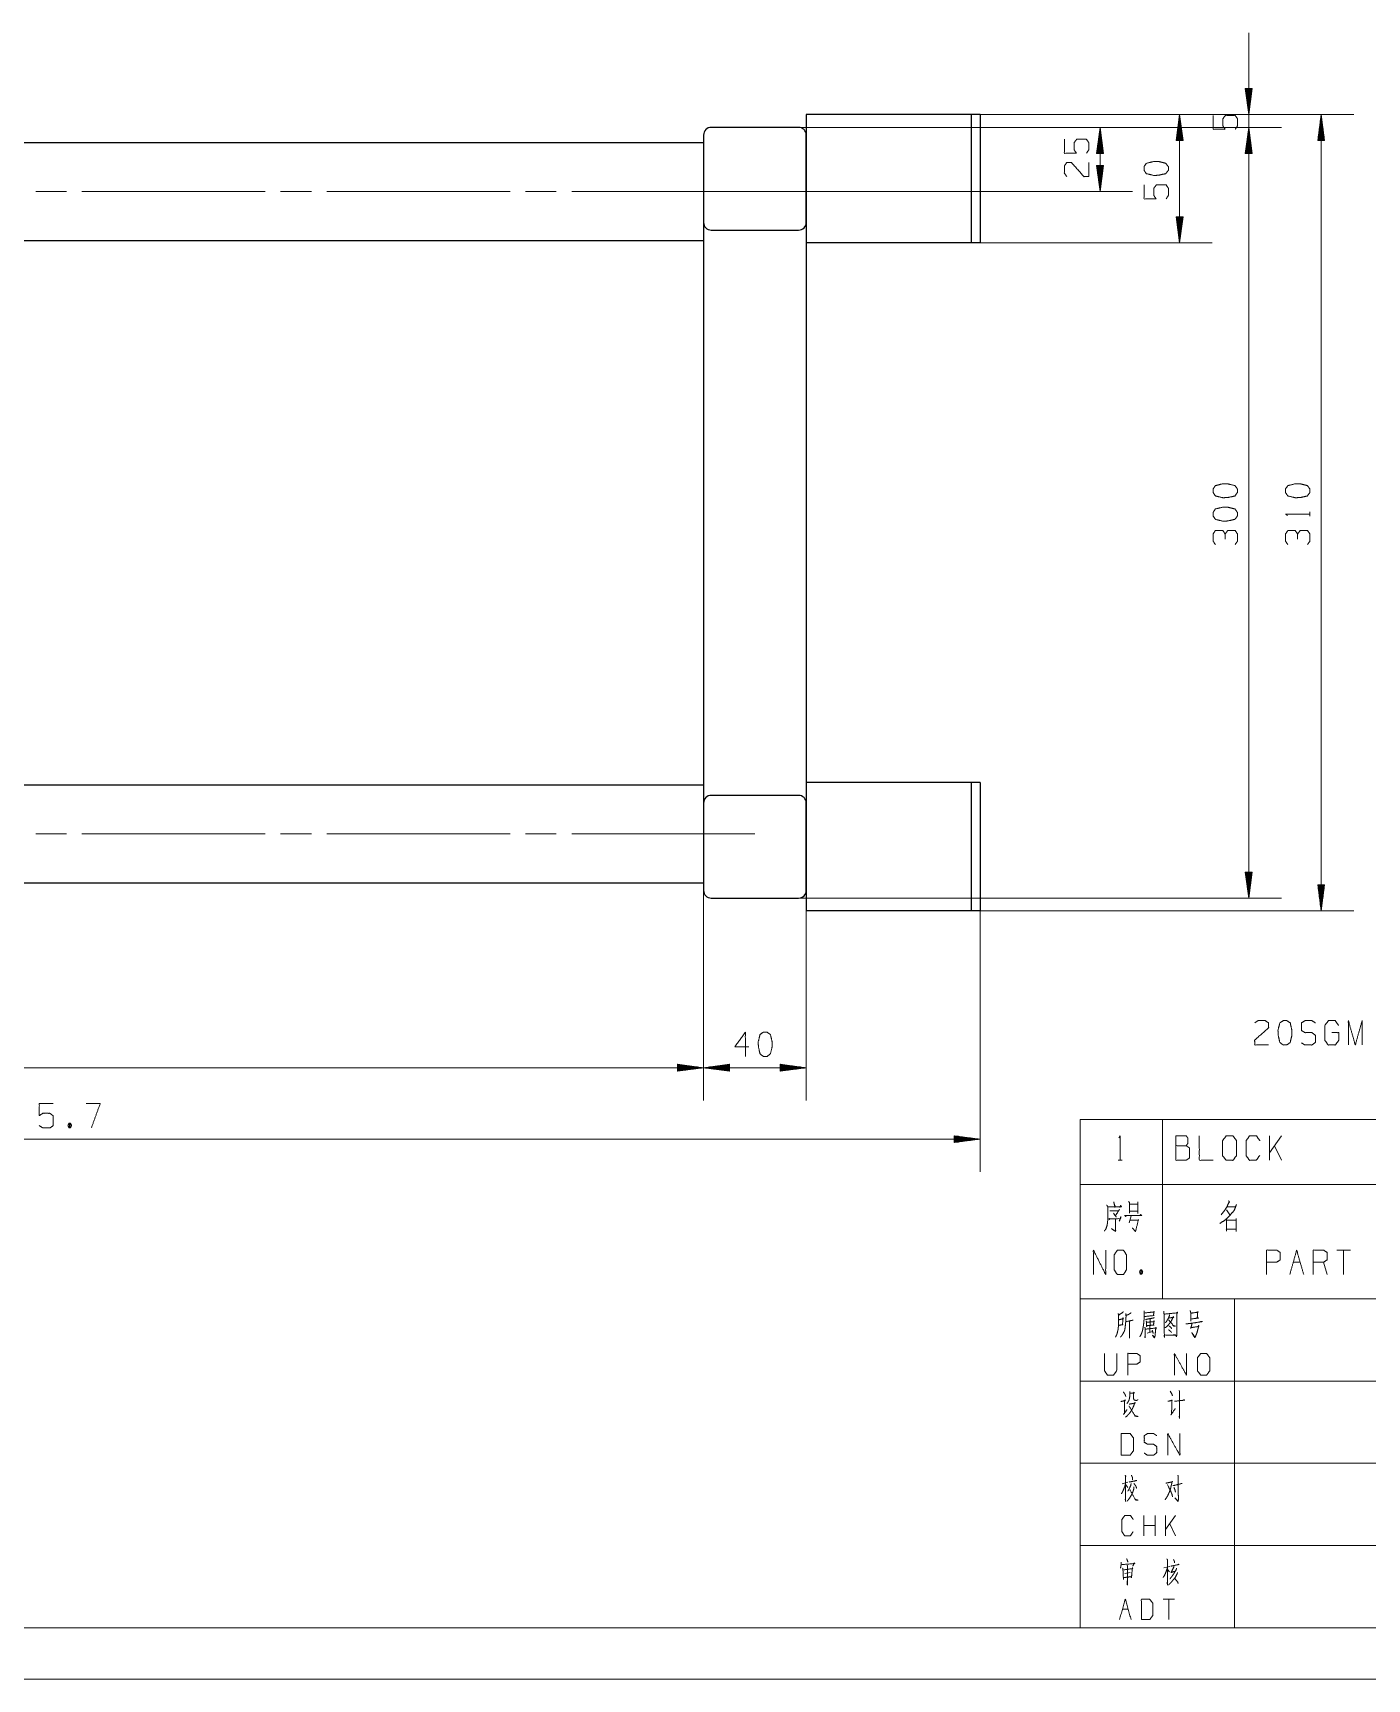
# Model space of a CAD drawing. Header units: millimetres. Extents: x 0 to 420, y 0 to 297.
# Drawn here: x 133.1 to 262.9, y 0 to 160.2 of the extents above; entities that cross this region are included whole.
import ezdxf

# ---------------------------------------------------------------- set-up
doc = ezdxf.new("R2010")
doc.units = ezdxf.units.MM
doc.layers.add('101', color=7, linetype='Continuous', true_color=0xffffff)

msp = doc.modelspace()

# ---------------------------------------------------------------- linework, layer by layer
at = {"layer": '101', "color": 22, "linetype": 'Continuous', "lineweight": 18}
for p, q in [((251.39, 143.05), (251.39, 160.18)), ((251.72, 154.78), (251.05, 154.78)), ((251.05, 154.78), (251.39, 152.24)), ((251.06, 154.78), (251.06, 154.75)), ((251.06, 154.78), (251.06, 154.75)), ((251.11, 154.78), (251.11, 154.36)), ((251.16, 154.78), (251.16, 153.98)), ((251.21, 154.78), (251.21, 153.59)), ((251.26, 154.78), (251.26, 153.21)), ((251.31, 154.78), (251.31, 152.82)), ((251.36, 154.78), (251.36, 152.43)), ((251.39, 152.24), (251.72, 154.78)), ((251.41, 154.78), (251.41, 152.43)), ((251.46, 154.78), (251.46, 152.82)), ((251.51, 154.78), (251.51, 153.21)), ((251.56, 154.78), (251.56, 153.59)), ((251.62, 154.78), (251.62, 153.98)), ((251.67, 154.78), (251.67, 154.36)), ((251.72, 154.78), (251.72, 154.75)), ((251.72, 154.78), (251.72, 154.75)), ((219.82, 152.24), (261.61, 152.24)), ((219.82, 152.24), (254.56, 152.24)), ((219.82, 152.24), (247.84, 152.24)), ((244.66, 152.24), (244.33, 149.7)), ((245, 149.7), (244.66, 152.24)), ((244.66, 139.74), (244.66, 152.24)), ((258.43, 152.24), (258.1, 149.7)), ((258.77, 149.7), (258.43, 152.24)), ((258.43, 152.24), (258.43, 74.74)), ((207.6, 150.99), (254.56, 150.99)), ((207.6, 150.99), (254.56, 150.99)), ((207.6, 150.99), (240.09, 150.99)), ((236.92, 150.99), (236.58, 148.45)), ((236.89, 148.45), (236.89, 150.8)), ((236.92, 150.99), (236.92, 144.74)), ((237.25, 148.45), (236.92, 150.99)), ((236.94, 148.45), (236.94, 150.8)), ((244.49, 149.7), (244.49, 150.89)), ((244.54, 149.7), (244.54, 151.28)), ((244.59, 149.7), (244.59, 151.66)), ((244.64, 149.7), (244.64, 152.05)), ((244.69, 149.7), (244.69, 152.05)), ((244.74, 149.7), (244.74, 151.66)), ((244.79, 149.7), (244.79, 151.28)), ((244.84, 149.7), (244.84, 150.89)), ((251.39, 150.99), (251.05, 148.45)), ((251.39, 150.99), (251.05, 148.45)), ((251.36, 148.45), (251.36, 150.8)), ((251.36, 148.45), (251.36, 150.8)), ((251.72, 148.45), (251.39, 150.99)), ((251.39, 75.99), (251.39, 150.99)), ((251.72, 148.45), (251.39, 150.99)), ((251.41, 148.45), (251.41, 150.8)), ((251.41, 148.45), (251.41, 150.8)), ((258.25, 149.7), (258.25, 150.89)), ((258.3, 149.7), (258.3, 151.28)), ((258.35, 149.7), (258.35, 151.66)), ((258.41, 149.7), (258.41, 152.05)), ((258.46, 149.7), (258.46, 152.05)), ((258.51, 149.7), (258.51, 151.66)), ((258.56, 149.7), (258.56, 151.28)), ((258.61, 149.7), (258.61, 150.89)), ((236.69, 148.45), (236.69, 149.26)), ((236.74, 148.45), (236.74, 149.64)), ((236.79, 148.45), (236.79, 150.03)), ((236.84, 148.45), (236.84, 150.41)), ((236.99, 148.45), (236.99, 150.41)), ((237.05, 148.45), (237.05, 150.03)), ((237.1, 148.45), (237.1, 149.64)), ((237.15, 148.45), (237.15, 149.26)), ((244.33, 149.7), (244.33, 149.73)), ((244.33, 149.7), (244.33, 149.73)), ((244.33, 149.7), (245, 149.7)), ((244.38, 149.7), (244.38, 150.12)), ((244.43, 149.7), (244.43, 150.51)), ((244.89, 149.7), (244.89, 150.51)), ((244.94, 149.7), (244.94, 150.12)), ((244.99, 149.7), (244.99, 149.73)), ((244.99, 149.7), (244.99, 149.73)), ((251.16, 148.45), (251.16, 149.26)), ((251.16, 148.45), (251.16, 149.26)), ((251.21, 148.45), (251.21, 149.64)), ((251.21, 148.45), (251.21, 149.64)), ((251.26, 148.45), (251.26, 150.03)), ((251.26, 148.45), (251.26, 150.03)), ((251.31, 148.45), (251.31, 150.41)), ((251.31, 148.45), (251.31, 150.41)), ((251.46, 148.45), (251.46, 150.41)), ((251.46, 148.45), (251.46, 150.41)), ((251.51, 148.45), (251.51, 150.03)), ((251.51, 148.45), (251.51, 150.03)), ((251.56, 148.45), (251.56, 149.64)), ((251.56, 148.45), (251.56, 149.64)), ((251.62, 148.45), (251.62, 149.26)), ((251.62, 148.45), (251.62, 149.26)), ((258.1, 149.7), (258.1, 149.73)), ((258.1, 149.7), (258.1, 149.73)), ((258.1, 149.7), (258.77, 149.7)), ((258.15, 149.7), (258.15, 150.12)), ((258.2, 149.7), (258.2, 150.51)), ((258.66, 149.7), (258.66, 150.51)), ((258.71, 149.7), (258.71, 150.12)), ((258.76, 149.7), (258.76, 149.73)), ((258.76, 149.7), (258.76, 149.73)), ((236.58, 148.45), (237.25, 148.45)), ((236.59, 148.45), (236.59, 148.48)), ((236.59, 148.45), (236.59, 148.48)), ((236.64, 148.45), (236.64, 148.87)), ((237.2, 148.45), (237.2, 148.87)), ((237.25, 148.45), (237.25, 148.48)), ((237.25, 148.45), (237.25, 148.48)), ((251.05, 148.45), (251.72, 148.45)), ((251.05, 148.45), (251.72, 148.45)), ((251.06, 148.45), (251.06, 148.48)), ((251.06, 148.45), (251.06, 148.48)), ((251.06, 148.45), (251.06, 148.48)), ((251.06, 148.45), (251.06, 148.48)), ((251.11, 148.45), (251.11, 148.87)), ((251.11, 148.45), (251.11, 148.87)), ((251.67, 148.45), (251.67, 148.87)), ((251.67, 148.45), (251.67, 148.87)), ((251.72, 148.45), (251.72, 148.48)), ((251.72, 148.45), (251.72, 148.48)), ((251.72, 148.45), (251.72, 148.48)), ((251.72, 148.45), (251.72, 148.48)), ((237.25, 147.28), (236.58, 147.28)), ((236.58, 147.28), (236.92, 144.74)), ((236.59, 147.28), (236.59, 147.25)), ((236.59, 147.28), (236.59, 147.25)), ((236.64, 147.28), (236.64, 146.86)), ((236.69, 147.28), (236.69, 146.48)), ((236.74, 147.28), (236.74, 146.09)), ((236.79, 147.28), (236.79, 145.71)), ((236.84, 147.28), (236.84, 145.32)), ((236.89, 147.28), (236.89, 144.93)), ((236.92, 144.74), (237.25, 147.28)), ((236.94, 147.28), (236.94, 144.93)), ((236.99, 147.28), (236.99, 145.32)), ((237.05, 147.28), (237.05, 145.71)), ((237.1, 147.28), (237.1, 146.09)), ((237.15, 147.28), (237.15, 146.48)), ((237.2, 147.28), (237.2, 146.86)), ((237.25, 147.28), (237.25, 147.25)), ((237.25, 147.28), (237.25, 147.25)), ((203.35, 144.74), (240.09, 144.74)), ((244.33, 142.28), (244.66, 139.74)), ((244.33, 142.28), (244.33, 142.25)), ((245, 142.28), (244.33, 142.28)), ((244.33, 142.28), (244.33, 142.25)), ((244.38, 142.28), (244.38, 141.86)), ((244.43, 142.28), (244.43, 141.48)), ((244.49, 142.28), (244.49, 141.09)), ((244.54, 142.28), (244.54, 140.71)), ((244.59, 142.28), (244.59, 140.32)), ((244.64, 142.28), (244.64, 139.93)), ((244.66, 139.74), (245, 142.28)), ((244.69, 142.28), (244.69, 139.93)), ((244.74, 142.28), (244.74, 140.32)), ((244.79, 142.28), (244.79, 140.71)), ((244.84, 142.28), (244.84, 141.09)), ((244.89, 142.28), (244.89, 141.48)), ((244.94, 142.28), (244.94, 141.86)), ((244.99, 142.28), (244.99, 142.25)), ((244.99, 142.28), (244.99, 142.25)), ((219.82, 139.74), (247.84, 139.74)), ((251.72, 78.53), (251.05, 78.53)), ((251.05, 78.53), (251.39, 75.99)), ((251.06, 78.53), (251.06, 78.5)), ((251.06, 78.53), (251.06, 78.5)), ((251.11, 78.53), (251.11, 78.11)), ((251.16, 78.53), (251.16, 77.73)), ((251.21, 78.53), (251.21, 77.34)), ((251.26, 78.53), (251.26, 76.96)), ((251.31, 78.53), (251.31, 76.57)), ((251.36, 78.53), (251.36, 76.18)), ((251.39, 75.99), (251.72, 78.53)), ((251.41, 78.53), (251.41, 76.18)), ((251.46, 78.53), (251.46, 76.57)), ((251.51, 78.53), (251.51, 76.96)), ((251.56, 78.53), (251.56, 77.34)), ((251.62, 78.53), (251.62, 77.73)), ((251.67, 78.53), (251.67, 78.11)), ((251.72, 78.53), (251.72, 78.5)), ((251.72, 78.53), (251.72, 78.5)), ((198.35, 77.49), (198.35, 56.31)), ((258.77, 77.28), (258.1, 77.28)), ((258.1, 77.28), (258.43, 74.74)), ((258.1, 77.28), (258.1, 77.25)), ((258.1, 77.28), (258.1, 77.25)), ((258.15, 77.28), (258.15, 76.86)), ((258.2, 77.28), (258.2, 76.48)), ((258.25, 77.28), (258.25, 76.09)), ((258.3, 77.28), (258.3, 75.71)), ((258.35, 77.28), (258.35, 75.32)), ((258.41, 77.28), (258.41, 74.93)), ((258.43, 74.74), (258.77, 77.28)), ((258.46, 77.28), (258.46, 74.93)), ((258.51, 77.28), (258.51, 75.32)), ((258.56, 77.28), (258.56, 75.71)), ((258.61, 77.28), (258.61, 76.09)), ((258.66, 77.28), (258.66, 76.48)), ((258.71, 77.28), (258.71, 76.86)), ((258.76, 77.28), (258.76, 77.25)), ((258.76, 77.28), (258.76, 77.25)), ((198.35, 76.74), (198.35, 56.31)), ((207.6, 75.99), (254.56, 75.99)), ((208.35, 74.74), (208.35, 56.31)), ((219.82, 74.74), (261.61, 74.74)), ((225.27, 74.74), (225.27, 49.36)), ((47.6, 59.48), (198.35, 59.48)), ((195.81, 59.82), (195.84, 59.82)), ((195.81, 59.82), (195.84, 59.82)), ((195.81, 59.82), (195.81, 59.15)), ((198.35, 59.48), (195.81, 59.82)), ((195.81, 59.76), (196.23, 59.76)), ((195.81, 59.71), (196.62, 59.71)), ((195.81, 59.66), (197, 59.66)), ((195.81, 59.61), (197.39, 59.61)), ((195.81, 59.56), (197.77, 59.56)), ((195.81, 59.51), (198.16, 59.51)), ((195.81, 59.15), (198.35, 59.48)), ((195.81, 59.46), (198.16, 59.46)), ((195.81, 59.41), (197.77, 59.41)), ((195.81, 59.36), (197.39, 59.36)), ((195.81, 59.31), (197, 59.31)), ((200.89, 59.82), (198.35, 59.48)), ((198.35, 59.48), (208.35, 59.48)), ((198.35, 59.48), (200.89, 59.15)), ((200.89, 59.51), (198.54, 59.51)), ((200.89, 59.46), (198.54, 59.46)), ((200.89, 59.56), (198.93, 59.56)), ((200.89, 59.41), (198.93, 59.41)), ((200.89, 59.61), (199.32, 59.61)), ((200.89, 59.36), (199.32, 59.36)), ((200.89, 59.66), (199.7, 59.66)), ((200.89, 59.31), (199.7, 59.31)), ((200.89, 59.71), (200.09, 59.71)), ((200.89, 59.76), (200.47, 59.76)), ((200.89, 59.82), (200.86, 59.82)), ((200.89, 59.82), (200.86, 59.82)), ((200.89, 59.15), (200.89, 59.82)), ((205.81, 59.82), (205.84, 59.82)), ((205.81, 59.82), (205.84, 59.82)), ((205.81, 59.82), (205.81, 59.15)), ((208.35, 59.48), (205.81, 59.82)), ((205.81, 59.76), (206.23, 59.76)), ((205.81, 59.71), (206.62, 59.71)), ((205.81, 59.66), (207, 59.66)), ((205.81, 59.61), (207.39, 59.61)), ((205.81, 59.56), (207.77, 59.56)), ((205.81, 59.51), (208.16, 59.51)), ((205.81, 59.15), (208.35, 59.48)), ((205.81, 59.46), (208.16, 59.46)), ((205.81, 59.41), (207.77, 59.41)), ((205.81, 59.36), (207.39, 59.36)), ((205.81, 59.31), (207, 59.31)), ((195.81, 59.26), (196.62, 59.26)), ((195.81, 59.21), (196.23, 59.21)), ((195.81, 59.15), (195.84, 59.15)), ((195.81, 59.15), (195.84, 59.15)), ((200.89, 59.26), (200.09, 59.26)), ((200.89, 59.21), (200.47, 59.21)), ((200.89, 59.15), (200.86, 59.15)), ((200.89, 59.15), (200.86, 59.15)), ((205.81, 59.26), (206.62, 59.26)), ((205.81, 59.21), (206.23, 59.21)), ((205.81, 59.15), (205.84, 59.15)), ((205.81, 59.15), (205.84, 59.15)), ((222.73, 52.87), (222.76, 52.87)), ((225.27, 52.54), (222.73, 52.87)), ((222.73, 52.87), (222.76, 52.87)), ((222.73, 52.87), (222.73, 52.2)), ((43.85, 52.54), (225.27, 52.54)), ((222.73, 52.82), (223.15, 52.82)), ((222.73, 52.77), (223.54, 52.77)), ((222.73, 52.71), (223.92, 52.71)), ((222.73, 52.66), (224.31, 52.66)), ((222.73, 52.61), (224.69, 52.61)), ((222.73, 52.56), (225.08, 52.56)), ((222.73, 52.2), (225.27, 52.54)), ((222.73, 52.51), (225.08, 52.51)), ((222.73, 52.46), (224.69, 52.46)), ((222.73, 52.41), (224.31, 52.41)), ((222.73, 52.36), (223.92, 52.36)), ((222.73, 52.31), (223.54, 52.31)), ((222.73, 52.26), (223.15, 52.26)), ((222.73, 52.21), (222.76, 52.21)), ((222.73, 52.21), (222.76, 52.21))]:
    msp.add_line(p, q, dxfattribs=at)
at = {"layer": '101', "color": 92, "linetype": 'Continuous', "lineweight": 25}
for p, q in [((208.35, 152.24), (208.35, 139.74)), ((219.82, 152.24), (209.6, 152.24)), ((224.39, 152.24), (221.58, 152.24)), ((225.27, 152.24), (224.39, 152.24)), ((224.39, 152.24), (224.39, 139.74)), ((225.27, 152.24), (225.27, 139.74)), ((198.35, 149.49), (47.6, 149.49)), ((198.35, 141.74), (198.35, 85.24)), ((208.35, 141.74), (208.35, 85.24)), ((47.6, 139.99), (198.35, 139.99)), ((219.82, 139.74), (209.6, 139.74)), ((224.39, 139.74), (221.58, 139.74)), ((225.27, 139.74), (224.39, 139.74)), ((198.35, 86.99), (47.6, 86.99)), ((208.35, 87.24), (208.35, 74.74)), ((219.82, 87.24), (209.6, 87.24)), ((224.39, 87.24), (221.58, 87.24)), ((224.39, 87.24), (224.39, 74.74)), ((225.27, 87.24), (224.39, 87.24)), ((225.27, 87.24), (225.27, 74.74)), ((47.6, 77.49), (198.35, 77.49)), ((219.82, 74.74), (209.6, 74.74)), ((224.39, 74.74), (221.58, 74.74)), ((225.27, 74.74), (224.39, 74.74))]:
    msp.add_line(p, q, dxfattribs=at)
at = {"layer": '101', "color": 72, "linetype": 'Continuous', "lineweight": 25}
for p, q in [((207.6, 150.99), (199.1, 150.99)), ((198.35, 150.24), (198.35, 141.74)), ((208.35, 141.74), (208.35, 150.24)), ((199.1, 140.99), (207.6, 140.99)), ((198.35, 85.24), (198.35, 76.74)), ((207.6, 85.99), (199.1, 85.99)), ((208.35, 76.74), (208.35, 85.24)), ((199.1, 75.99), (207.6, 75.99))]:
    msp.add_line(p, q, dxfattribs=at)
at = {"layer": '101', "color": 151, "linetype": 'Continuous', "lineweight": 18}
for p, q in [((133.39, 144.74), (136.39, 144.74)), ((137.89, 144.74), (155.71, 144.74)), ((157.21, 144.74), (160.21, 144.74)), ((161.71, 144.74), (179.53, 144.74)), ((181.03, 144.74), (184.03, 144.74)), ((133.39, 82.24), (136.39, 82.24)), ((137.89, 82.24), (155.71, 82.24)), ((157.21, 82.24), (160.21, 82.24)), ((161.71, 82.24), (179.53, 82.24)), ((181.03, 82.24), (184.03, 82.24))]:
    msp.add_line(p, q, dxfattribs=at)
at = {"layer": '101', "color": 72, "linetype": 'Continuous', "lineweight": 18}
for p, q in [((257.34, 113.15), (257.34, 113.57)), ((235, 54.46), (243, 54.46)), ((235, 54.46), (235, 48.11)), ((243, 54.46), (283, 54.46)), ((243, 54.46), (243, 48.11)), ((136.62, 54.08), (136.78, 53.65)), ((254.57, 52.85), (253.41, 51.2)), ((253.41, 50.48), (253.41, 52.85)), ((254.57, 50.48), (253.9, 51.9)), ((238.67, 50.48), (239.09, 50.48)), ((235, 48.11), (235, 37)), ((235, 48.11), (243, 48.11)), ((243, 48.11), (243, 37)), ((243, 48.11), (283, 48.11)), ((239.76, 46.22), (240.58, 46.22)), ((239.76, 45.53), (240.58, 45.53)), ((239.95, 45.08), (239.76, 44.38)), ((240.59, 46.45), (240.59, 45.3)), ((249.23, 45.65), (249.55, 45.17)), ((239.81, 44.65), (240.59, 44.65)), ((261.28, 41.74), (259.94, 41.74)), ((260.61, 41.74), (260.61, 39.36)), ((255.72, 40.56), (256.39, 40.56)), ((259, 39.36), (258.67, 40.56)), ((240.85, 39.81), (240.99, 39.39)), ((235, 37), (243, 37)), ((243, 37), (283, 37)), ((241.5, 33.66), (242.04, 33.81)), ((241.79, 35.05), (241.78, 33.74)), ((239.62, 19.15), (239.06, 19.01)), ((239.43, 18.9), (239.63, 18.63)), ((241.17, 13.94), (241.17, 15.91)), ((242.28, 14.94), (241.17, 14.94)), ((242.28, 13.94), (242.28, 15.91)), ((243.29, 13.94), (243.29, 15.91)), ((244.25, 15.91), (243.29, 14.54)), ((244.25, 13.94), (243.7, 15.12)), ((239.32, 10.28), (239.85, 10.36)), ((243.7, 10.96), (243.12, 10.84)), ((243.49, 10.67), (243.68, 10.43)), ((239.1, 6.79), (239.66, 6.79)), ((244.18, 7.77), (243.07, 7.77)), ((243.62, 7.77), (243.62, 5.8))]:
    msp.add_line(p, q, dxfattribs=at)
at = {"layer": '101', "color": 133, "linetype": 'Continuous', "lineweight": 18}
for p, q in [((235, 37), (415, 37)), ((235, 37), (235, 5)), ((250, 37), (250, 5)), ((235, 29), (415, 29)), ((235, 21), (285, 21)), ((235, 13), (285, 13)), ((25, 5), (415, 5)), ((235, 5), (415, 5)), ((0, 0), (420, 0))]:
    msp.add_line(p, q, dxfattribs=at)
at = {"layer": '101', "color": 72, "linetype": 'Continuous', "lineweight": 25}
for centre, start, end in [((199.1, 150.24), 90, 180), ((207.6, 150.24), 0, 90), ((199.1, 141.74), 180, 270), ((207.6, 141.74), 270, 0), ((199.1, 85.24), 90, 180), ((207.6, 85.24), 0, 90), ((199.1, 76.74), 180, 270), ((207.6, 76.74), 270, 0)]:
    msp.add_arc(centre, 0.75, start, end, dxfattribs=at)
at = {"layer": '101', "color": 92, "linetype": 'Continuous', "lineweight": 25}
for points in [[(209.6, 152.24), (208.98, 152.24), (208.35, 152.24)], [(221.58, 152.24), (219.82, 152.24)], [(209.6, 139.74), (208.98, 139.74), (208.35, 139.74)], [(221.58, 139.74), (219.82, 139.74)], [(209.6, 87.24), (208.98, 87.24), (208.35, 87.24)], [(221.58, 87.24), (219.82, 87.24)], [(209.6, 74.74), (208.98, 74.74), (208.35, 74.74)], [(221.58, 74.74), (219.82, 74.74)]]:
    msp.add_open_spline(points, degree=1, dxfattribs=at)
at = {"layer": '101', "color": 72, "linetype": 'Continuous', "lineweight": 18}
for points, knots in [([(250.07, 150.8), (250.29, 151.13), (250.29, 151.82), (250.07, 152.16), (249.12, 152.16), (248.87, 151.82), (248.87, 151.13), (249.09, 150.8), (247.92, 150.8), (247.92, 152.16)], [0, 0, 0.062228, 0.168343, 0.230571, 0.376815, 0.441266, 0.547381, 0.609609, 0.79049, 1, 1]), ([(235.6, 148.47), (235.83, 148.81), (235.83, 149.5), (235.6, 149.83), (234.65, 149.83), (234.4, 149.5), (234.4, 148.81), (234.63, 148.47), (233.45, 148.47), (233.45, 149.83)], [0, 0, 0.062228, 0.168344, 0.230572, 0.376816, 0.441264, 0.547381, 0.609609, 0.790489, 1, 1]), ([(233.68, 146.21), (233.45, 146.53), (233.45, 147.22), (233.68, 147.56), (234.15, 147.56), (235.35, 146.2), (235.83, 146.21), (235.83, 147.56)], [0, 0, 0.069693, 0.192978, 0.265274, 0.350226, 0.674741, 0.759752, 1, 1]), ([(243.57, 147.16), (243.32, 147.49), (242.62, 147.67), (242.15, 147.67), (241.42, 147.49), (241.2, 147.16), (241.2, 146.82), (241.42, 146.49), (242.15, 146.31), (242.62, 146.33), (243.32, 146.49), (243.57, 146.82), (243.57, 147.16)], [0, 0, 0.067527, 0.18397, 0.260584, 0.380943, 0.446141, 0.500306, 0.565504, 0.685863, 0.76253, 0.878309, 0.945835, 1, 1]), ([(243.35, 144.03), (243.57, 144.37), (243.57, 145.06), (243.35, 145.39), (242.4, 145.39), (242.15, 145.06), (242.15, 144.37), (242.37, 144.03), (241.2, 144.03), (241.2, 145.39)], [0, 0, 0.062228, 0.168343, 0.230571, 0.376815, 0.441266, 0.547381, 0.609609, 0.79049, 1, 1]), ([(250.29, 115.8), (250.04, 116.13), (249.34, 116.31), (248.87, 116.31), (248.14, 116.13), (247.92, 115.8), (247.92, 115.46), (248.14, 115.12), (248.87, 114.95), (249.34, 114.97), (250.04, 115.12), (250.29, 115.46), (250.29, 115.8)], [0, 0, 0.067527, 0.183971, 0.260584, 0.380944, 0.446142, 0.500306, 0.565504, 0.685863, 0.76253, 0.878309, 0.945835, 1, 1]), ([(257.34, 115.8), (257.09, 116.13), (256.39, 116.31), (255.91, 116.31), (255.19, 116.13), (254.96, 115.8), (254.96, 115.46), (255.19, 115.12), (255.91, 114.95), (256.39, 114.97), (257.09, 115.12), (257.34, 115.46), (257.34, 115.8)], [0, 0, 0.067524, 0.183971, 0.260585, 0.380944, 0.446142, 0.500306, 0.565504, 0.685863, 0.762529, 0.878311, 0.945835, 1, 1]), ([(250.29, 113.52), (250.04, 113.86), (249.34, 114.03), (248.87, 114.03), (248.14, 113.86), (247.92, 113.52), (247.92, 113.18), (248.14, 112.85), (248.87, 112.67), (249.34, 112.69), (250.04, 112.85), (250.29, 113.18), (250.29, 113.52)], [0, 0, 0.067527, 0.18397, 0.260584, 0.380943, 0.446141, 0.500306, 0.565503, 0.685863, 0.76253, 0.878309, 0.945835, 1, 1]), ([(255.16, 113.22), (254.96, 113.36), (257.34, 113.36)], [0, 0, 0.093491, 1, 1]), ([(249.09, 111.42), (248.87, 111.76), (248.14, 111.76), (247.92, 111.42), (247.92, 110.73), (248.14, 110.39)], [0, 0, 0.153875, 0.429853, 0.583728, 0.846125, 1, 1]), ([(250.07, 110.41), (250.29, 110.73), (250.29, 111.42), (250.07, 111.76), (249.34, 111.76), (249.09, 111.42), (249.09, 110.91)], [0, 0, 0.12412, 0.343687, 0.472444, 0.703375, 0.836731, 1, 1]), ([(256.14, 111.42), (255.91, 111.76), (255.19, 111.76), (254.96, 111.42), (254.96, 110.73), (255.19, 110.39)], [0, 0, 0.153878, 0.429856, 0.58373, 0.846126, 1, 1]), ([(257.11, 110.41), (257.34, 110.73), (257.34, 111.42), (257.11, 111.76), (256.39, 111.76), (256.14, 111.42), (256.14, 110.91)], [0, 0, 0.124121, 0.343688, 0.472446, 0.703377, 0.83673, 1, 1]), ([(251.97, 63.85), (252.29, 64.07), (252.98, 64.07), (253.32, 63.85), (253.32, 63.37), (251.96, 62.17), (251.97, 61.7), (253.32, 61.7)], [0, 0, 0.069694, 0.192979, 0.265274, 0.350227, 0.67474, 0.759752, 1, 1]), ([(255.08, 61.7), (255.42, 61.95), (255.59, 62.65), (255.59, 63.12), (255.42, 63.85), (255.08, 64.07), (254.74, 64.07), (254.41, 63.85), (254.23, 63.12), (254.25, 62.65), (254.41, 61.95), (254.74, 61.7), (255.08, 61.7)], [0, 0, 0.067527, 0.183972, 0.260585, 0.380944, 0.446143, 0.500306, 0.565506, 0.685865, 0.76253, 0.87831, 0.945837, 1, 1]), ([(256.51, 61.92), (256.84, 61.7), (257.53, 61.7), (257.87, 61.95), (257.87, 62.65), (257.53, 62.9), (256.86, 62.9), (256.51, 63.12), (256.51, 63.85), (256.86, 64.07), (257.53, 64.07), (257.87, 63.85)], [0, 0, 0.068034, 0.184053, 0.254519, 0.372335, 0.442801, 0.555845, 0.62637, 0.748394, 0.818919, 0.931963, 1, 1]), ([(259.47, 62.9), (260.15, 62.9), (260.15, 62.17), (259.81, 61.7), (259.12, 61.7), (258.78, 62.17), (258.78, 63.6), (259.14, 64.07), (259.79, 64.07), (260.13, 63.6)], [0, 0, 0.103295, 0.214795, 0.30426, 0.410276, 0.499741, 0.718896, 0.809957, 0.910534, 1, 1]), ([(261.08, 61.7), (261.08, 64.07), (261.75, 61.7), (262.42, 64.07), (262.42, 61.7)], [0, 0, 0.245192, 0.5, 0.754808, 1, 1]), ([(202.75, 61.53), (201.41, 61.53), (202.42, 62.95), (202.42, 60.58)], [0, 0, 0.245869, 0.565294, 1, 1]), ([(204.52, 60.58), (204.85, 60.83), (205.03, 61.53), (205.03, 62), (204.85, 62.73), (204.52, 62.95), (204.18, 62.95), (203.85, 62.73), (203.67, 62), (203.69, 61.53), (203.85, 60.83), (204.18, 60.58), (204.52, 60.58)], [0, 0, 0.067524, 0.183971, 0.260583, 0.380943, 0.446139, 0.500306, 0.565503, 0.685862, 0.762527, 0.878309, 0.945834, 1, 1]), ([(133.74, 53.85), (134.08, 53.63), (134.77, 53.63), (135.1, 53.85), (135.1, 54.8), (134.77, 55.05), (134.08, 55.05), (133.74, 54.83), (133.74, 56), (135.1, 56)], [0, 0, 0.062228, 0.168344, 0.230572, 0.376815, 0.441264, 0.547381, 0.609609, 0.790489, 1, 1]), ([(138.81, 53.63), (139.66, 56), (138.31, 56)], [0, 0, 0.65247, 1, 1]), ([(136.62, 53.65), (136.78, 53.65), (136.87, 53.88), (136.78, 54.08), (136.62, 54.08), (136.53, 53.88), (136.62, 53.65), (136.78, 54.08)], [0, 0, 0.093979, 0.236785, 0.365958, 0.459937, 0.589109, 0.731916, 1, 1]), ([(238.74, 52.65), (238.88, 52.85), (238.88, 50.48)], [0, 0, 0.093491, 1, 1]), ([(244.3, 51.9), (244.3, 52.85), (245.31, 52.85), (245.47, 52.63), (245.47, 52.15), (245.31, 51.9), (244.3, 51.9), (244.3, 50.48), (245.29, 50.48), (245.62, 50.7), (245.62, 51.68), (245.31, 51.9)], [0, 0, 0.115917, 0.238846, 0.272468, 0.330427, 0.366584, 0.489512, 0.663388, 0.78416, 0.833484, 0.952452, 1, 1]), ([(249.19, 50.48), (249.86, 50.48), (250.2, 50.95), (250.2, 52.38), (249.86, 52.85), (249.19, 52.85), (248.83, 52.38), (248.83, 50.95), (249.19, 50.48)], [0, 0, 0.102684, 0.191619, 0.409477, 0.498411, 0.601095, 0.691619, 0.909477, 1, 1]), ([(252.45, 50.95), (252.12, 50.48), (251.46, 50.48), (251.13, 50.95), (251.13, 52.38), (251.46, 52.85), (252.14, 52.85), (252.47, 52.38)], [0, 0, 0.11457, 0.243368, 0.357935, 0.638584, 0.753151, 0.88543, 1, 1]), ([(246.58, 52.85), (246.58, 50.48), (247.92, 50.48)], [0, 0, 0.638733, 1, 1]), ([(239.7, 46.47), (239.78, 46.38), (239.78, 45.35)], [0, 0, 0.110318, 1, 1]), ([(249.43, 46.55), (249.53, 46.38), (249.48, 46.45), (249.28, 45.98), (249.05, 45.62), (248.7, 45.17)], [0, 0, 0.113643, 0.164652, 0.449685, 0.682203, 1, 1]), ([(237.56, 46.13), (237.69, 45.95), (237.66, 44.45), (237.59, 44.08), (237.48, 43.78), (237.34, 43.6)], [0, 0, 0.081566, 0.649824, 0.793832, 0.914832, 1, 1]), ([(237.7, 45.95), (239.01, 45.95), (238.93, 46.08), (238.85, 45.9)], [0, 0, 0.79327, 0.883171, 1, 1]), ([(237.91, 44.83), (237.81, 44.7), (237.77, 44.8), (238.91, 44.8), (238.96, 45), (238.79, 44.55)], [0, 0, 0.074524, 0.127161, 0.67261, 0.770465, 1, 1]), ([(237.89, 45.55), (238.71, 45.55), (238.8, 45.68), (238.41, 45.08), (238.5, 44.95), (238.22, 45.35)], [0, 0, 0.349352, 0.41636, 0.723317, 0.790325, 1, 1]), ([(238.25, 46.45), (238.36, 46), (238.39, 46.08), (238.35, 45.9)], [0, 0, 0.638265, 0.750293, 1, 1]), ([(239.46, 45.08), (239.41, 45), (239.32, 45.12), (240.97, 45.12), (240.87, 45.2), (240.76, 45.08)], [0, 0, 0.040633, 0.112439, 0.86841, 0.923643, 1, 1]), ([(249.32, 45.95), (250.08, 45.95), (250.2, 46.18), (249.97, 45.6), (249.55, 45.12), (249.14, 44.7), (248.56, 44.33)], [0, 0, 0.213824, 0.286066, 0.460275, 0.639447, 0.80491, 1, 1]), ([(238.44, 44.83), (238.44, 43.55), (238.03, 43.83)], [0, 0, 0.721581, 1, 1]), ([(240.67, 44.73), (240.37, 43.55), (240.07, 43.9)], [0, 0, 0.725031, 1, 1]), ([(249.16, 44.8), (249.21, 44.73), (249.21, 43.6), (249.21, 43.78), (250.15, 43.78), (250.15, 43.55), (250.15, 44.83), (250.15, 44.65), (249.25, 44.65)], [0, 0, 0.018725, 0.248079, 0.283757, 0.474741, 0.520613, 0.780549, 0.816226, 1, 1]), ([(236.28, 39.36), (236.28, 41.74), (237.47, 39.36), (237.47, 41.74)], [0, 0, 0.320621, 0.679379, 1, 1]), ([(238.6, 39.36), (239.2, 39.36), (239.5, 39.84), (239.5, 41.26), (239.2, 41.74), (238.6, 41.74), (238.29, 41.26), (238.29, 39.84), (238.6, 39.36)], [0, 0, 0.094594, 0.183574, 0.409674, 0.498654, 0.593248, 0.683574, 0.909674, 1, 1]), ([(253.11, 39.36), (253.11, 41.74), (254.11, 41.74), (254.45, 41.51), (254.45, 40.79), (254.1, 40.56), (253.11, 40.56)], [0, 0, 0.401146, 0.571314, 0.639588, 0.762043, 0.832817, 1, 1]), ([(257.66, 39.36), (257.66, 41.74), (258.67, 41.74), (259, 41.51), (259, 40.79), (258.67, 40.56), (257.66, 40.56)], [0, 0, 0.400952, 0.571034, 0.639278, 0.761674, 0.829918, 1, 1]), ([(240.85, 39.39), (240.99, 39.39), (241.07, 39.61), (240.99, 39.81), (240.85, 39.81), (240.77, 39.61), (240.85, 39.39), (240.99, 39.81)], [0, 0, 0.086283, 0.23189, 0.363169, 0.449452, 0.580731, 0.726338, 1, 1]), ([(239.2, 35.73), (239.14, 35.69), (238.72, 35.4), (238.69, 35.58), (238.73, 35.4), (238.73, 34.83), (238.72, 34.47), (238.7, 34.23), (238.67, 33.99), (238.62, 33.77), (238.56, 33.55), (238.48, 33.39), (238.42, 33.26)], [0, 0, 0.024363, 0.186803, 0.243942, 0.302154, 0.485023, 0.597668, 0.675195, 0.753199, 0.825098, 0.898191, 0.953346, 1, 1]), ([(239.94, 35.64), (239.69, 35.47), (239.45, 35.4), (239.42, 35.58), (239.45, 35.31), (239.44, 35.05), (239.42, 34.76), (239.4, 34.52), (239.37, 34.3), (239.34, 34.05), (239.3, 33.88), (239.22, 33.74), (239.14, 33.59), (239.06, 33.46), (238.98, 33.35), (238.9, 33.26)], [0, 0, 0.096323, 0.172941, 0.229419, 0.31342, 0.396988, 0.487497, 0.564126, 0.634338, 0.711439, 0.768976, 0.817389, 0.871907, 0.92032, 0.962889, 1, 1]), ([(241.2, 35.84), (241.21, 35.64), (241.21, 35.29), (241.2, 34.96), (241.18, 34.74), (241.15, 34.45), (241.11, 34.21), (241.06, 33.94), (241, 33.74), (240.92, 33.55), (240.79, 33.3)], [0, 0, 0.076501, 0.212087, 0.339339, 0.424292, 0.535104, 0.630036, 0.733301, 0.813244, 0.895184, 1, 1]), ([(241.25, 35.62), (242.21, 35.73), (242.17, 35.78), (242.12, 35.38), (242.2, 35.38), (241.23, 35.27)], [0, 0, 0.39108, 0.416924, 0.577585, 0.60892, 1, 1]), ([(243.12, 35.8), (243.15, 35.51), (243.18, 33.24), (243.17, 33.48), (244.27, 33.48), (244.2, 33.5), (244.04, 33.48)], [0, 0, 0.069512, 0.617083, 0.675676, 0.942511, 0.962039, 1, 1]), ([(243.17, 35.51), (244.48, 35.64), (244.43, 35.71), (244.4, 35.51), (244.38, 33.52), (244.37, 33.3), (244.26, 33.48)], [0, 0, 0.32813, 0.348326, 0.398409, 0.893176, 0.948286, 1, 1]), ([(243.6, 35.16), (243.66, 35.14), (244.1, 35.2), (244.06, 35.27), (243.85, 34.85), (243.7, 34.63), (243.56, 34.45), (243.42, 34.3), (243.26, 34.19)], [0, 0, 0.033928, 0.260451, 0.302015, 0.540804, 0.679359, 0.795007, 0.902031, 1, 1]), ([(243.68, 35.49), (243.68, 35.38), (243.54, 35.05), (243.37, 34.78), (243.29, 34.67)], [0, 0, 0.119857, 0.510439, 0.853216, 1, 1]), ([(245.69, 35.86), (245.76, 35.6), (245.76, 34.83), (245.76, 35.03), (246.51, 35.14), (246.38, 35.14), (246.41, 35.69), (246.43, 35.78), (246.46, 35.71), (246.35, 35.69), (245.76, 35.6)], [0, 0, 0.076615, 0.294118, 0.350048, 0.563217, 0.598361, 0.753969, 0.779212, 0.799823, 0.831203, 1, 1]), ([(238.76, 34.41), (238.8, 34.43), (239.15, 34.5), (239.11, 34.47), (239.15, 35.16), (239.19, 35.07), (238.75, 34.96)], [0, 0, 0.022681, 0.239273, 0.269981, 0.676983, 0.732557, 1, 1]), ([(239.44, 34.78), (240.14, 34.92), (240.09, 34.94), (240.01, 34.89)], [0, 0, 0.834819, 0.895271, 1, 1]), ([(239.79, 34.83), (239.79, 33.19), (239.78, 33.3), (239.79, 33.48)], [0, 0, 0.849785, 0.907773, 1, 1]), ([(241.29, 34.23), (241.31, 34.03), (241.32, 33.52), (241.31, 33.19), (241.29, 33.28), (241.32, 33.5)], [0, 0, 0.147471, 0.523365, 0.768668, 0.835023, 1, 1]), ([(241.32, 34.05), (242.39, 34.16), (242.35, 34.23), (242.34, 34.12), (242.29, 33.61), (242.28, 33.41), (242.21, 33.19), (242.01, 33.48), (242.23, 33.26)], [0, 0, 0.374083, 0.399749, 0.43883, 0.61759, 0.687459, 0.767887, 0.891105, 1, 1]), ([(242.2, 35.18), (242.15, 35.14), (241.76, 35.07), (241.54, 35.03), (241.34, 34.98)], [0, 0, 0.07226, 0.516589, 0.766867, 1, 1]), ([(241.42, 34.87), (241.43, 34.72), (241.46, 34.27), (241.45, 34.39), (242.18, 34.45), (242.12, 34.45), (242.17, 34.85), (242.2, 34.78), (241.43, 34.72)], [0, 0, 0.056492, 0.217482, 0.258029, 0.525926, 0.548635, 0.694164, 0.720796, 1, 1]), ([(242, 33.94), (242.06, 33.77), (242.09, 33.63)], [0, 0, 0.579215, 1, 1]), ([(243.57, 34.92), (243.62, 34.92), (244.1, 34.34), (244.27, 34.34), (244.1, 34.39), (244.02, 34.43)], [0, 0, 0.037884, 0.645156, 0.784053, 0.927468, 1, 1]), ([(243.59, 33.99), (243.79, 33.83), (243.88, 33.72)], [0, 0, 0.637944, 1, 1]), ([(243.65, 34.36), (243.82, 34.21), (243.9, 34.1)], [0, 0, 0.630834, 1, 1]), ([(245.27, 34.58), (245.48, 34.58), (245.88, 34.63), (246.88, 34.78), (246.77, 34.8), (246.61, 34.76)], [0, 0, 0.107045, 0.322389, 0.855631, 0.914429, 1, 1]), ([(245.87, 34.63), (245.76, 34.1), (245.72, 34.19), (246.55, 34.32), (246.51, 34.41), (246.51, 34.32), (246.41, 33.94), (246.35, 33.7), (246.27, 33.5), (246.21, 33.35), (246.16, 33.24), (246.13, 33.22), (245.85, 33.72), (246.15, 33.26)], [0, 0, 0.136367, 0.159976, 0.371153, 0.396349, 0.418608, 0.516111, 0.579315, 0.633124, 0.675136, 0.705359, 0.714999, 0.861275, 1, 1]), ([(237.36, 31.68), (237.36, 30), (237.64, 29.58), (238.23, 29.58), (238.54, 30), (238.54, 31.68)], [0, 0, 0.33715, 0.438599, 0.557782, 0.66285, 1, 1]), ([(239.62, 29.58), (239.62, 31.68), (240.51, 31.68), (240.81, 31.48), (240.81, 30.84), (240.49, 30.64), (239.62, 30.64)], [0, 0, 0.401145, 0.571312, 0.639588, 0.762043, 0.832818, 1, 1]), ([(244.15, 29.58), (244.15, 31.68), (245.33, 29.58), (245.33, 31.68)], [0, 0, 0.317575, 0.682425, 1, 1]), ([(246.71, 29.58), (247.3, 29.58), (247.59, 30), (247.59, 31.26), (247.3, 31.68), (246.71, 31.68), (246.39, 31.26), (246.39, 30), (246.71, 29.58)], [0, 0, 0.102684, 0.19162, 0.409478, 0.498414, 0.601098, 0.69162, 0.909478, 1, 1]), ([(239.2, 27.94), (239.39, 27.63), (239.42, 27.5)], [0, 0, 0.726452, 1, 1]), ([(239.81, 27.98), (239.82, 27.78), (239.82, 27.56), (239.79, 27.37), (239.75, 27.17), (239.68, 27.03), (239.62, 26.92), (239.54, 26.81)], [0, 0, 0.161539, 0.340478, 0.503498, 0.668955, 0.787647, 0.890428, 1, 1]), ([(239.84, 27.81), (240.26, 27.85), (240.23, 27.92), (240.18, 27.74), (240.18, 27.59), (240.18, 27.3), (240.2, 27.23), (240.23, 27.17), (240.29, 27.14), (240.37, 27.12), (240.48, 27.12), (240.54, 27.14), (240.59, 27.19)], [0, 0, 0.256861, 0.301243, 0.412007, 0.505689, 0.679669, 0.720918, 0.765306, 0.805452, 0.854617, 0.920845, 0.960991, 1, 1]), ([(243.74, 28.03), (243.93, 27.7), (243.96, 27.56)], [0, 0, 0.736529, 1, 1]), ([(244.63, 28.09), (244.65, 27.94), (244.65, 25.36), (244.63, 25.53), (244.65, 25.75)], [0, 0, 0.049515, 0.872926, 0.929447, 1, 1]), ([(238.96, 27.01), (239.39, 27.1), (239.32, 27.19), (239.31, 27.01), (239.29, 25.84), (239.21, 25.75), (239.54, 26.22)], [0, 0, 0.167422, 0.209474, 0.278414, 0.733408, 0.779231, 1, 1]), ([(239.75, 26.75), (240.35, 26.86), (240.31, 26.92), (240.17, 26.53), (240.09, 26.35), (240.01, 26.2), (239.89, 26), (239.75, 25.82), (239.6, 25.67), (239.5, 25.55), (239.4, 25.49)], [0, 0, 0.254941, 0.288363, 0.462053, 0.541623, 0.612966, 0.709673, 0.80267, 0.888733, 0.952733, 1, 1]), ([(239.73, 26.55), (239.76, 26.55), (240.34, 25.58), (240.63, 25.55), (240.34, 25.62), (240.26, 25.71)], [0, 0, 0.016597, 0.617583, 0.775731, 0.937327, 1, 1]), ([(243.51, 27.03), (243.94, 27.12), (243.91, 27.17), (243.88, 25.8), (243.82, 25.71), (244.24, 26.33)], [0, 0, 0.163595, 0.183435, 0.685805, 0.725489, 1, 1]), ([(244.15, 27.03), (245.16, 27.14), (245.1, 27.17), (244.97, 27.12)], [0, 0, 0.837047, 0.891364, 1, 1]), ([(238.98, 21.79), (239.85, 21.79), (240.17, 22.21), (240.17, 23.47), (239.85, 23.89), (238.98, 23.89), (238.98, 21.79)], [0, 0, 0.142136, 0.227161, 0.43179, 0.516816, 0.658952, 1, 1]), ([(241.23, 21.99), (241.52, 21.79), (242.13, 21.79), (242.43, 22.01), (242.43, 22.63), (242.13, 22.85), (241.54, 22.85), (241.23, 23.05), (241.23, 23.69), (241.54, 23.89), (242.13, 23.89), (242.43, 23.69)], [0, 0, 0.068036, 0.184055, 0.254519, 0.372335, 0.4428, 0.555844, 0.62637, 0.748394, 0.81892, 0.931964, 1, 1]), ([(243.51, 21.79), (243.51, 23.89), (244.69, 21.79), (244.69, 23.89)], [0, 0, 0.317575, 0.682425, 1, 1]), ([(239.37, 19.83), (239.44, 19.71), (239.41, 19.75), (239.41, 17.31), (239.38, 17.45), (239.41, 17.66)], [0, 0, 0.048142, 0.065074, 0.880813, 0.930182, 1, 1]), ([(239.75, 19.17), (240.49, 19.32), (240.44, 19.34), (240.36, 19.29)], [0, 0, 0.838754, 0.907252, 1, 1]), ([(239.97, 19.83), (240.06, 19.65), (240.09, 19.52), (240.09, 19.4)], [0, 0, 0.449924, 0.728677, 1, 1]), ([(243.33, 19.07), (243.98, 19.19), (243.93, 19.25), (243.89, 19.01), (243.83, 18.76), (243.77, 18.49), (243.65, 18.16), (243.52, 17.89), (243.51, 17.85), (243.39, 17.66), (243.25, 17.45)], [0, 0, 0.244428, 0.272774, 0.366789, 0.461906, 0.564547, 0.695473, 0.807142, 0.823507, 0.905515, 1, 1]), ([(244.5, 19.85), (244.53, 19.63), (244.53, 18.05), (244.55, 17.54), (244.53, 17.33), (244.52, 17.29), (244.2, 17.62), (244.52, 17.33)], [0, 0, 0.066217, 0.519982, 0.669307, 0.729162, 0.741827, 0.875056, 1, 1]), ([(239.41, 19.01), (239.32, 18.72), (239.22, 18.47), (239.12, 18.24), (239, 18.03)], [0, 0, 0.285939, 0.539663, 0.775435, 1, 1]), ([(240.2, 18.72), (240.22, 18.55), (240.13, 18.26), (240.04, 18.03), (239.94, 17.85), (239.76, 17.56), (239.66, 17.43), (239.53, 17.31)], [0, 0, 0.103476, 0.291956, 0.443856, 0.576191, 0.787107, 0.887318, 1, 1]), ([(239.94, 19.03), (239.92, 18.86), (239.78, 18.57), (239.68, 18.36), (239.62, 18.28)], [0, 0, 0.201933, 0.596284, 0.876828, 1, 1]), ([(239.81, 18.43), (239.85, 18.38), (240.36, 17.43), (240.64, 17.41), (240.38, 17.47), (240.3, 17.56)], [0, 0, 0.033497, 0.633662, 0.788434, 0.938664, 1, 1]), ([(240.22, 19.03), (240.39, 18.8), (240.44, 18.69), (240.49, 18.57)], [0, 0, 0.535199, 0.744449, 1, 1]), ([(243.48, 18.92), (243.87, 18.12), (243.95, 17.89), (243.96, 17.74)], [0, 0, 0.70022, 0.886543, 1, 1]), ([(244.01, 18.84), (244.05, 18.82), (244.9, 19.03), (244.84, 19.05), (244.78, 19.01)], [0, 0, 0.045965, 0.873307, 0.932104, 1, 1]), ([(244.11, 18.65), (244.24, 18.34), (244.25, 18.2)], [0, 0, 0.698424, 1, 1]), ([(240.14, 14.34), (239.87, 13.94), (239.32, 13.94), (239.05, 14.34), (239.05, 15.52), (239.32, 15.91), (239.88, 15.91), (240.16, 15.52)], [0, 0, 0.114569, 0.243366, 0.357935, 0.638584, 0.753153, 0.885431, 1, 1]), ([(238.98, 11.36), (238.98, 11.17), (238.93, 10.88), (238.9, 10.78)], [0, 0, 0.316024, 0.817546, 1, 1]), ([(238.98, 11.13), (240.3, 11.25), (240.27, 11.32), (240.1, 10.99)], [0, 0, 0.748923, 0.787787, 1, 1]), ([(239.51, 11.71), (239.6, 11.5), (239.63, 11.36)], [0, 0, 0.60334, 1, 1]), ([(243.43, 11.69), (243.49, 11.59), (243.48, 11.61), (243.48, 9.16), (243.46, 9.35), (243.48, 9.56)], [0, 0, 0.039885, 0.048389, 0.86771, 0.930393, 1, 1]), ([(244.06, 11.65), (244.16, 11.44), (244.18, 11.36), (244.16, 11.3)], [0, 0, 0.609647, 0.831592, 1, 1]), ([(239.12, 10.8), (239.15, 10.61), (239.2, 9.7), (239.19, 9.87), (239.92, 9.95), (239.83, 9.97), (239.67, 9.93)], [0, 0, 0.083431, 0.487204, 0.560752, 0.886551, 0.926463, 1, 1]), ([(239.92, 9.95), (239.98, 9.85), (240.07, 10.84), (240.1, 10.76), (239.17, 10.61)], [0, 0, 0.055629, 0.522276, 0.563362, 1, 1]), ([(239.57, 11.07), (239.6, 11.03), (239.58, 9.14), (239.55, 9.33), (239.58, 9.56)], [0, 0, 0.021551, 0.822258, 0.902418, 1, 1]), ([(243.49, 10.82), (243.36, 10.49), (243.26, 10.24), (243.17, 10.05), (243.05, 9.87)], [0, 0, 0.339096, 0.594725, 0.790666, 1, 1]), ([(244.46, 10.36), (244.41, 10.22), (244.24, 9.89), (244.06, 9.68), (243.87, 9.45), (243.71, 9.29), (243.58, 9.16)], [0, 0, 0.100504, 0.349351, 0.529547, 0.726521, 0.879827, 1, 1]), ([(244.35, 10.78), (244.34, 10.67), (244.16, 10.36), (244.15, 10.34), (244.02, 10.14), (243.87, 9.93), (243.71, 9.74)], [0, 0, 0.084867, 0.374487, 0.395069, 0.594277, 0.800098, 1, 1]), ([(244.11, 11.01), (244.09, 10.88), (243.84, 10.38), (243.81, 10.36), (244.27, 10.51)], [0, 0, 0.104845, 0.570656, 0.600711, 1, 1]), ([(243.81, 10.99), (244.63, 11.15), (244.57, 11.17), (244.46, 11.11)], [0, 0, 0.811187, 0.871426, 1, 1]), ([(244.18, 9.81), (244.47, 9.45), (244.53, 9.29), (244.44, 9.49)], [0, 0, 0.533337, 0.737998, 1, 1]), ([(238.82, 5.8), (239.38, 7.77), (239.94, 5.8)], [0, 0, 0.500001, 1, 1]), ([(240.94, 5.8), (241.76, 5.8), (242.06, 6.19), (242.06, 7.37), (241.76, 7.77), (240.94, 7.77), (240.94, 5.8)], [0, 0, 0.142137, 0.227162, 0.431791, 0.516816, 0.658952, 1, 1])]:
    msp.add_open_spline(points, degree=1, knots=knots, dxfattribs=at)
at = {"layer": '101', "color": 151, "linetype": 'Continuous', "lineweight": 18}
for points in [[(185.53, 144.74), (198.35, 144.74), (203.35, 144.74)], [(185.53, 82.24), (198.35, 82.24), (203.35, 82.24)]]:
    msp.add_open_spline(points, degree=1, knots=[0, 0, 0.719439, 1, 1], dxfattribs=at)
at = {"layer": '101', "color": 92, "linetype": 'Continuous', "lineweight": 25}
for points, knots in [([(198.35, 141.74), (198.35, 141.01), (198.35, 140.11), (198.35, 139.99)], [0, 0, 0.420949, 0.933505, 1, 1]), ([(198.35, 86.99), (198.35, 86.88), (198.35, 85.98), (198.35, 85.24)], [0, 0, 0.066489, 0.579049, 1, 1])]:
    msp.add_open_spline(points, degree=1, knots=knots, dxfattribs=at)
at = {"layer": '101', "color": 72, "linetype": 'Continuous', "lineweight": 18}
msp.add_open_spline([(255.38, 39.36), (256.05, 41.74), (256.73, 39.36)], degree=1, dxfattribs=at)

doc.saveas('drawing.dxf')
